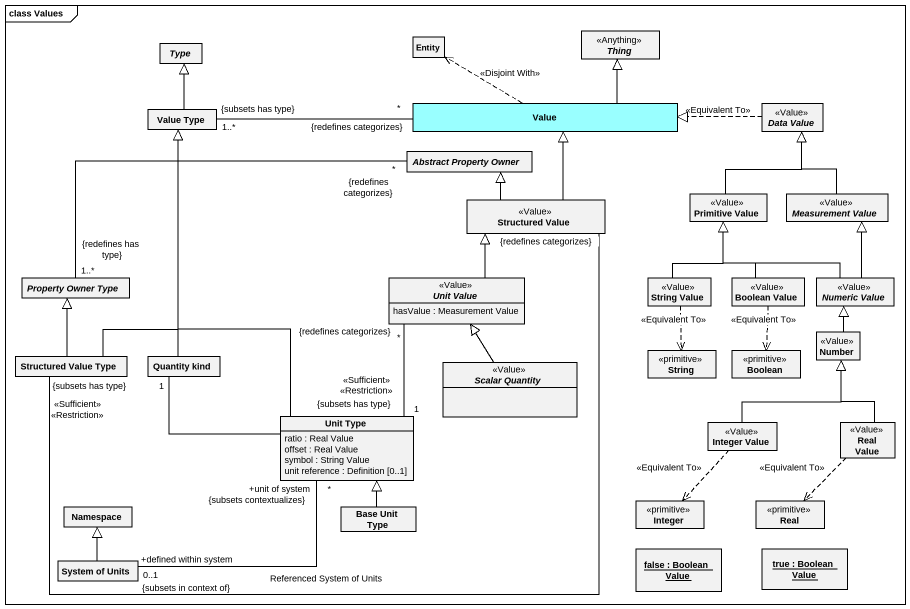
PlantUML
@startuml
mainframe class Values
hide circle
hide empty members
class "Entity" as Entity_
abstract class Thing <<Anything>>
abstract class Type
class "Value Type" as Value_Type
class Value #99FFFF
abstract class "Data Value" as Data_Value <<Value>>
abstract class "Abstract Property Owner" as Abstract_Property_Owner
class "Structured Value" as Structured_Value <<Value>>
class "Primitive Value" as Primitive_Value <<Value>>
abstract class "Measurement Value" as Measurement_Value <<Value>>
abstract class "Property Owner Type" as Property_Owner_Type
abstract class "Unit Value" as Unit_Value <<Value>> {
  hasValue : Measurement Value
}
class "String Value" as String_Value <<Value>>
class "Boolean Value" as Boolean_Value <<Value>>
abstract class "Numeric Value" as Numeric_Value <<Value>>
class Number <<Value>>
class "Structured Value Type" as Structured_Value_Type
class "Quantity kind" as Quantity_kind
abstract class "Scalar Quantity" as Scalar_Quantity <<Value>>
class String <<primitive>>
class Boolean <<primitive>>
class "Unit Type" as Unit_Type {
  ratio : Real Value
  offset : Real Value
  symbol : String Value
  unit reference : Definition [0..1]
}
class "Integer Value" as Integer_Value <<Value>>
class "Real Value" as Real_Value <<Value>>
class Integer <<primitive>>
class Real <<primitive>>
class "Namespace" as Namespace_
class "Base Unit Type" as Base_Unit_Type
class "System of Units" as System_of_Units
object "false : Boolean Value" as false
object "true : Boolean Value" as true
Value_Type -up-|> Type
Value_Type "1..*\n{subsets has type}" -right- "{redefines categorizes}\n*" Value
Value .up.> Entity_ : <<Disjoint With>>
Value -up-|> Thing
Data_Value .left.|> Value : <<Equivalent To>>
Structured_Value -up-|> Value
Structured_Value -up-|> Abstract_Property_Owner
Primitive_Value -up-|> Data_Value
Measurement_Value -up-|> Data_Value
Property_Owner_Type "1..*\n{redefines has type}" -right- "*\n{redefines categorizes}" Abstract_Property_Owner
Unit_Value -up-|> Structured_Value
String_Value -up-|> Primitive_Value
String_Value ..> String : <<Equivalent To>>
Boolean_Value -up-|> Primitive_Value
Boolean_Value ..> Boolean : <<Equivalent To>>
Numeric_Value -up-|> Primitive_Value
Numeric_Value -up-|> Measurement_Value
Number -up-|> Numeric_Value
Structured_Value_Type -up-|> Value_Type
Structured_Value_Type "{subsets has type}\n<<Sufficient>> <<Restriction>>" -right- "{redefines categorizes}" Structured_Value
Structured_Value_Type -up-|> Property_Owner_Type
Quantity_kind -up-|> Value_Type
Scalar_Quantity -up-|> Unit_Value
Unit_Type -up-|> Value_Type
Unit_Type "1\n{subsets has type}\n<<Sufficient>> <<Restriction>>" -up- "{redefines categorizes}\n*" Unit_Value
Unit_Type -left- "1" Quantity_kind
Unit_Type "*\n+unit of system\n{subsets contextualizes}" -left- "+defined within system\n0..1\n{subsets in context of}" System_of_Units : Referenced System of Units
Integer_Value -up-|> Number
Integer_Value ..> Integer : <<Equivalent To>>
Real_Value -up-|> Number
Real_Value ..> Real : <<Equivalent To>>
Base_Unit_Type -up-|> Unit_Type
System_of_Units -up-|> Namespace_
@enduml
